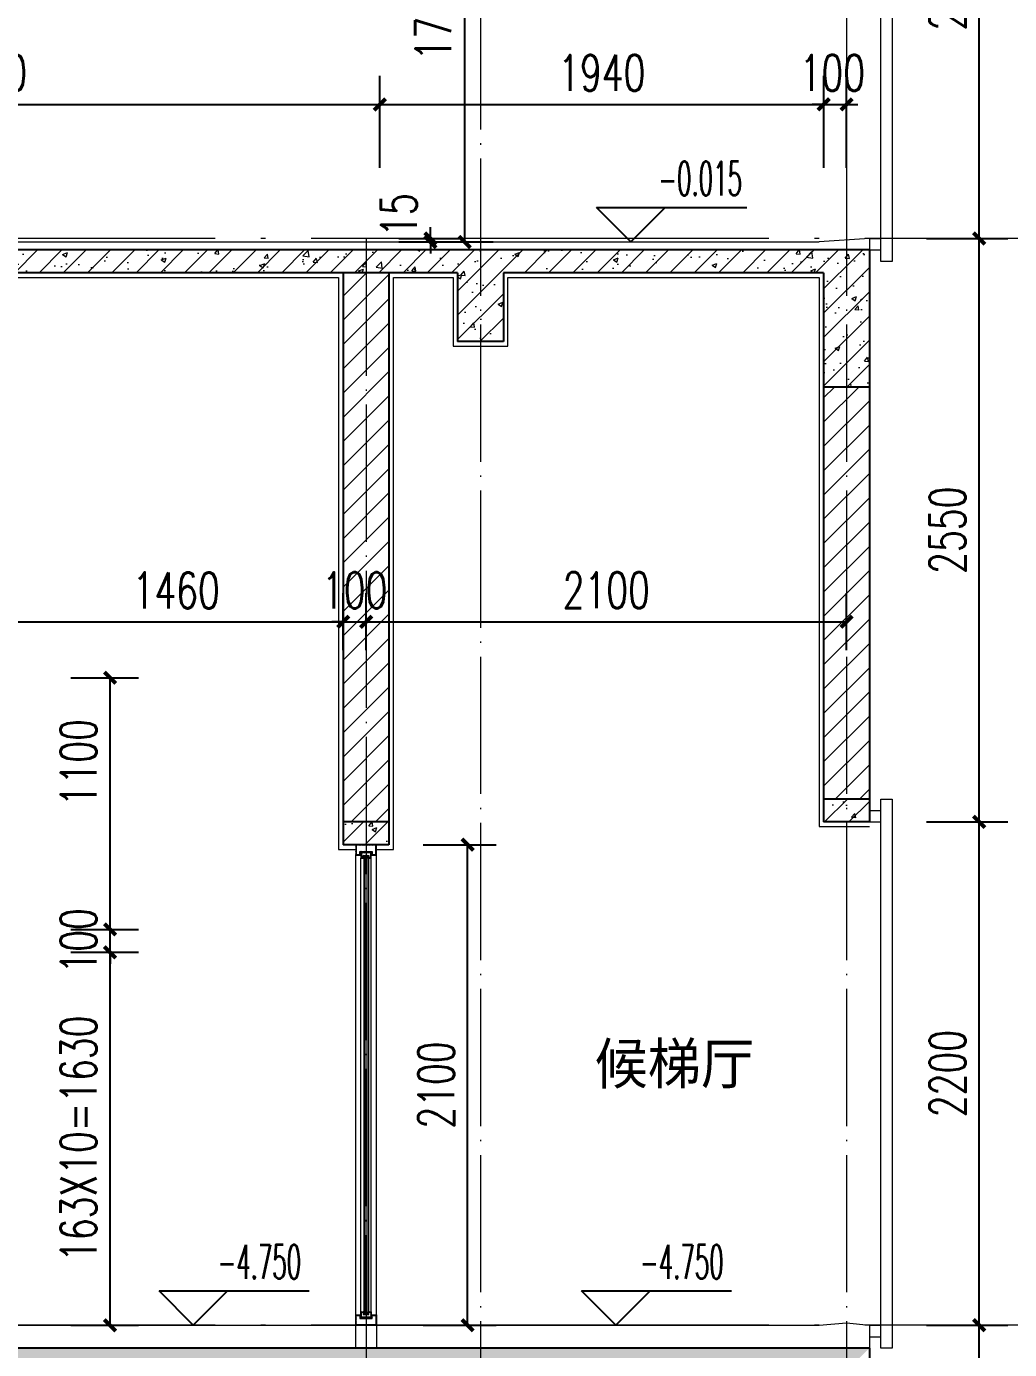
# Model space of a CAD drawing. Extents: x -1712635 to -854203, y -534641 to -21985.
# Drawn here: x -999547 to -995250, y -126100 to -120317 of the extents above; entities that cross this region are included whole.
import ezdxf

# ---------------------------------------------------------------- set-up
doc = ezdxf.new("R2010")
doc.units = 0
doc.header["$LTSCALE"] = 1000
doc.linetypes.add('DOTE', pattern=[2.42, 2, -0.2, 0.02, -0.2])
doc.layers.get('0').update_dxf_attribs({"linetype": 'CONTINUOUS'})
doc.layers.get('Defpoints').update_dxf_attribs({"linetype": 'CONTINUOUS'})
for name, color, linetype in [('DIM_ELEV', 3, 'CONTINUOUS'), ('PUB_DIM', 3, 'CONTINUOUS'), ('PUB_TEXT', 2, 'CONTINUOUS'), ('WALL', 2, 'CONTINUOUS'), ('尺寸标注', 86, 'CONTINUOUS')]:
    doc.layers.add(name, color=color, linetype=linetype)
for name, color, linetype, lineweight in [('DOTE', 19, 'DOTE', 9), ('PUB_HATCH', 8, 'CONTINUOUS', 9), ('S_WINDOW', 144, 'CONTINUOUS', 15), ('WINDOW', 144, 'CONTINUOUS', 15), ('内粉刷', 37, 'CONTINUOUS', 9), ('细细', 250, 'CONTINUOUS', 0)]:
    doc.layers.add(name, color=color, linetype=linetype, lineweight=lineweight)
doc.styles.add('_TCH_DIM', font='SIMPLEX.shx', dxfattribs={"width": 0.7, "bigfont": 'GBCBIG.shx'})
doc.styles.add('_TCH_DIM_T3', font='SIMPLEX', dxfattribs={"width": 0.705882, "bigfont": 'GBCBIG'})
doc.dimstyles.new('_TCH_ARCH&&50', dxfattribs={"dimtxt": 157.5, "dimasz": 50, "dimexe": 125, "dimexo": 150, "dimgap": 58.75, "dimtad": 1, "dimdec": 0, "dimzin": 0, "dimdsep": 46, "dimtxsty": '_TCH_DIM_T3', "dimblk": 'ARCHTICK', "dimcen": 0.09, "dimclrt": 7, "dimazin": 0, "dimtfac": 1, "dimtdec": 0, "dimtix": 1, "dimtmove": 2, "dimatfit": 3, "dimldrblk": 'ARCHTICK', "dimfxl": 0, "dimtolj": 1, "dimtzin": 0, "dimarcsym": 0})
pattern_1 = [(315, (-2002527.2696, -653407.1152), (-1.767766953, -1.767766953), []), (315, (-2002526.091, -653407.1152), (-1.767766953, -1.767766953), [])]
pattern_2 = [(315, (-2002527.2696, -655545.352), (-1.767766953, -1.767766953), []), (315, (-2002526.091, -655545.352), (-1.767766953, -1.767766953), [])]
pattern_3 = [(45, (-1144926.15, -28814.996), (-53.03301, 53.03301), []), (50, (-1144926.15, -28815), (215.17805, -18.82564), [22.5, -247.5]), (355, (-1144926.15, -28815), (-41.6254, 225.65764), [18, -198]), (100.4514, (-1144908.22, -28816.56), (173.55281, 206.83186), [19.12206, -210.34263]), (46.1842, (-1144926.15, -28755), (320.1723, -49.6557), [33.75, -371.25]), (96.6356, (-1144899.47, -28759.13), (280.3988, 292.23536), [28.6831, -315.5139]), (351.1842, (-1144926.15, -28755), (280.3986, 292.2356), [27, -297]), (21, (-1144896.15, -28770), (179.07212, -120.78567), [22.5, -247.5]), (326, (-1144896.15, -28770), (72.9946, 217.545), [18, -198]), (71.4514, (-1144881.22, -28780.06), (252.0668, 96.75915), [19.12206, -210.34263]), (37.5, (-1144926.15, -28814.996), (3.647957, 99.868156), [0, -195.6, 0, -201, 0, -198.75]), (7.5, (-1144926.15, -28815), (78.92086, 118.323514), [0, -114.6, 0, -191.1, 0, -75.75]), (327.5, (-1144993.05, -28814.996), (160.14673, -6.76646), [0, -75, 0, -234, 0, -310.5]), (317.5, (-1145023.05, -28815), (174.95585, 30.0315), [0, -97.5, 0, -155.4, 0, -220.5])]
pattern_4 = [(45, (-1144926.15, -28761.14), (-53.03303, 53.03303), [])]

# ---------------------------------------------------------------- blocks, each defined once
blk = doc.blocks.new('FGSDFSFSEFESFES')
at = {"layer": 'WINDOW', "ltscale": 0.8}
for p, q in [((175258.6, -121034), (175208.6, -121034)), ((175258.6, -121084), (175208.6, -121084)), ((175258.6, -123284), (175208.6, -123284)), ((175258.6, -123334), (175208.6, -123334))]:
    blk.add_line(p, q, dxfattribs=at)
blk.add_lwpolyline([(175158.6, -123384), (175208.6, -123384), (175208.6, -120984), (175158.6, -120984), (175158.6, -123384)], dxfattribs=at)
blk = doc.blocks.new('_ArchTick')
at = {"color": 0, "const_width": 0.35}
blk.add_lwpolyline([(-0.5, -0.5), (0.5, 0.5)], dxfattribs=at)
blk = doc.blocks.new('*D980')
at = {"layer": 'Defpoints', "color": 0}
for p in [(-998002.8, -118358.4), (-997631.7, -118358.4), (-998002.8, -121258.4)]:
    blk.add_point(p, dxfattribs=at)
at = {"layer": '尺寸标注', "color": 0, "lineweight": -2}
for p, q in [((-997852.8, -118358.4), (-997506.7, -118358.4)), ((-997631.7, -121258.4), (-997631.7, -118358.4)), ((-997852.8, -121258.4), (-997506.7, -121258.4))]:
    blk.add_line(p, q, dxfattribs=at)
at = {"layer": '尺寸标注', "color": 0, "lineweight": -2, "xscale": 50, "yscale": 50, "zscale": 50}
for p, rotation in [((-997631.7, -118358.4), 90), ((-997631.7, -121258.4), 270)]:
    blk.add_blockref('_ArchTick', p, dxfattribs=dict(at, rotation=rotation))
at = {"layer": '尺寸标注', "color": 7, "insert": (-997769.2, -119808.4), "char_height": 157.5, "attachment_point": 5, "rotation": 90, "style": '_TCH_DIM_T3'}
blk.add_mtext('\\A1;170.59X17=2900', dxfattribs=at)
blk = doc.blocks.new('*D981')
at = {"layer": 'Defpoints', "color": 0}
for p in [(-998069.2, -121243.4), (-998069.2, -121258.4), (-997781.7, -121243.4)]:
    blk.add_point(p, dxfattribs=at)
at = {"layer": '尺寸标注', "color": 0, "lineweight": -2}
for p, q in [((-997781.7, -121243.4), (-997781.7, -121193.4)), ((-997919.2, -121243.4), (-997656.7, -121243.4)), ((-997919.2, -121258.4), (-997656.7, -121258.4)), ((-997781.7, -121258.4), (-997781.7, -121243.4)), ((-997781.7, -121258.4), (-997781.7, -121308.4))]:
    blk.add_line(p, q, dxfattribs=at)
at = {"layer": '尺寸标注', "color": 0, "lineweight": -2, "xscale": 50, "yscale": 50, "zscale": 50}
for p, rotation in [((-997781.7, -121243.4), 270), ((-997781.7, -121258.4), 90)]:
    blk.add_blockref('_ArchTick', p, dxfattribs=dict(at, rotation=rotation))
at = {"layer": '尺寸标注', "color": 7, "insert": (-997919.2, -121140.9), "char_height": 157.5, "attachment_point": 5, "rotation": 90, "style": '_TCH_DIM_T3'}
blk.add_mtext('\\A1;15', dxfattribs=at)
blk = doc.blocks.new('*D983')
at = {"layer": 'Defpoints', "color": 0}
for p in [(-997962.8, -123893.4), (-997618.9, -123893.4), (-997962.8, -125993.4)]:
    blk.add_point(p, dxfattribs=at)
at = {"layer": '尺寸标注', "color": 0, "lineweight": -2}
for p, q in [((-997812.8, -123893.4), (-997493.9, -123893.4)), ((-997618.9, -125993.4), (-997618.9, -123893.4)), ((-997812.8, -125993.4), (-997493.9, -125993.4))]:
    blk.add_line(p, q, dxfattribs=at)
at = {"layer": '尺寸标注', "color": 0, "lineweight": -2, "xscale": 50, "yscale": 50, "zscale": 50}
for p, rotation in [((-997618.9, -123893.4), 90), ((-997618.9, -125993.4), 270)]:
    blk.add_blockref('_ArchTick', p, dxfattribs=dict(at, rotation=rotation))
at = {"layer": '尺寸标注', "color": 7, "insert": (-997756.4, -124943.4), "char_height": 157.5, "attachment_point": 5, "rotation": 90, "style": '_TCH_DIM_T3'}
blk.add_mtext('\\A1;2100', dxfattribs=at)
blk = doc.blocks.new('*D995')
at = {"layer": 'Defpoints', "color": 0}
for p in [(-995762.8, -125993.4), (-995383.3, -125993.4), (-995762.8, -127443.4)]:
    blk.add_point(p, dxfattribs=at)
at = {"layer": 'PUB_DIM', "color": 0, "lineweight": -2}
for p, q in [((-995612.8, -125993.4), (-995258.3, -125993.4)), ((-995383.3, -127443.4), (-995383.3, -125993.4)), ((-995612.8, -127443.4), (-995258.3, -127443.4))]:
    blk.add_line(p, q, dxfattribs=at)
at = {"layer": 'PUB_DIM', "color": 0, "lineweight": -2, "xscale": 50, "yscale": 50, "zscale": 50}
for p, rotation in [((-995383.3, -125993.4), 90), ((-995383.3, -127443.4), 270)]:
    blk.add_blockref('_ArchTick', p, dxfattribs=dict(at, rotation=rotation))
at = {"layer": 'PUB_DIM', "color": 7, "insert": (-995520.8, -126718.4), "char_height": 157.5, "attachment_point": 5, "rotation": 90, "style": '_TCH_DIM_T3'}
blk.add_mtext('\\A1;1450', dxfattribs=at)
blk = doc.blocks.new('*D996')
at = {"layer": 'Defpoints', "color": 0}
for p in [(-995762.8, -123793.4), (-995383.3, -123793.4), (-995762.8, -125993.4)]:
    blk.add_point(p, dxfattribs=at)
at = {"layer": 'PUB_DIM', "color": 0, "lineweight": -2}
for p, q in [((-995612.8, -123793.4), (-995258.3, -123793.4)), ((-995383.3, -125993.4), (-995383.3, -123793.4)), ((-995612.8, -125993.4), (-995258.3, -125993.4))]:
    blk.add_line(p, q, dxfattribs=at)
at = {"layer": 'PUB_DIM', "color": 0, "lineweight": -2, "xscale": 50, "yscale": 50, "zscale": 50}
for p, rotation in [((-995383.3, -123793.4), 90), ((-995383.3, -125993.4), 270)]:
    blk.add_blockref('_ArchTick', p, dxfattribs=dict(at, rotation=rotation))
at = {"layer": 'PUB_DIM', "color": 7, "insert": (-995520.8, -124893.4), "char_height": 157.5, "attachment_point": 5, "rotation": 90, "style": '_TCH_DIM_T3'}
blk.add_mtext('\\A1;2200', dxfattribs=at)
blk = doc.blocks.new('*D997')
at = {"layer": 'Defpoints', "color": 0}
for p in [(-995762.8, -121243.4), (-995383.3, -121243.4), (-995762.8, -123793.4)]:
    blk.add_point(p, dxfattribs=at)
at = {"layer": 'PUB_DIM', "color": 0, "lineweight": -2}
for p, q in [((-995612.8, -121243.4), (-995258.3, -121243.4)), ((-995383.3, -123793.4), (-995383.3, -121243.4)), ((-995612.8, -123793.4), (-995258.3, -123793.4))]:
    blk.add_line(p, q, dxfattribs=at)
at = {"layer": 'PUB_DIM', "color": 0, "lineweight": -2, "xscale": 50, "yscale": 50, "zscale": 50}
for p, rotation in [((-995383.3, -121243.4), 90), ((-995383.3, -123793.4), 270)]:
    blk.add_blockref('_ArchTick', p, dxfattribs=dict(at, rotation=rotation))
at = {"layer": 'PUB_DIM', "color": 7, "insert": (-995520.8, -122518.4), "char_height": 157.5, "attachment_point": 5, "rotation": 90, "style": '_TCH_DIM_T3'}
blk.add_mtext('\\A1;2550', dxfattribs=at)
blk = doc.blocks.new('*D998')
at = {"layer": 'Defpoints', "color": 0}
for p in [(-995762.8, -119043.4), (-995383.3, -119043.4), (-995762.8, -121243.4)]:
    blk.add_point(p, dxfattribs=at)
at = {"layer": 'PUB_DIM', "color": 0, "lineweight": -2}
for p, q in [((-995612.8, -119043.4), (-995258.3, -119043.4)), ((-995383.3, -121243.4), (-995383.3, -119043.4)), ((-995612.8, -121243.4), (-995258.3, -121243.4))]:
    blk.add_line(p, q, dxfattribs=at)
at = {"layer": 'PUB_DIM', "color": 0, "lineweight": -2, "xscale": 50, "yscale": 50, "zscale": 50}
for p, rotation in [((-995383.3, -119043.4), 90), ((-995383.3, -121243.4), 270)]:
    blk.add_blockref('_ArchTick', p, dxfattribs=dict(at, rotation=rotation))
at = {"layer": 'PUB_DIM', "color": 7, "insert": (-995520.8, -120143.4), "char_height": 157.5, "attachment_point": 5, "rotation": 90, "style": '_TCH_DIM_T3'}
blk.add_mtext('\\A1;2200', dxfattribs=at)
blk = doc.blocks.new('*D1020')
at = {"layer": 'Defpoints', "color": 0}
for p in [(-995962.9, -122918.3), (-998062.5, -123193.1), (-995962.9, -123192.6)]:
    blk.add_point(p, dxfattribs=at)
at = {"layer": '尺寸标注', "color": 0, "lineweight": -2}
for p, q in [((-998062.5, -123043.1), (-998062.6, -122793.7)), ((-995962.9, -123042.6), (-995962.9, -122793.3)), ((-998062.5, -122918.7), (-995962.9, -122918.3))]:
    blk.add_line(p, q, dxfattribs=at)
at = {"layer": '尺寸标注', "color": 0, "lineweight": -2, "xscale": 50, "yscale": 50, "zscale": 50}
for p, rotation in [((-998062.5, -122918.7), 180.0121022878805), ((-995962.9, -122918.3), 0.01210228788054391)]:
    blk.add_blockref('_ArchTick', p, dxfattribs=dict(at, rotation=rotation))
at = {"layer": '尺寸标注', "color": 7, "insert": (-997012.8, -122781), "char_height": 157.5, "attachment_point": 5, "rotation": 0.0121, "style": '_TCH_DIM_T3'}
blk.add_mtext('\\A1;2100', dxfattribs=at)
blk = doc.blocks.new('*D1021')
at = {"layer": 'Defpoints', "color": 0}
for p in [(-998062.5, -122918.7), (-998162.5, -123193.1), (-998062.5, -123193.1)]:
    blk.add_point(p, dxfattribs=at)
at = {"layer": '尺寸标注', "color": 0, "lineweight": -2}
for p, q in [((-998162.5, -123043.1), (-998162.6, -122793.8)), ((-998062.5, -123043.1), (-998062.6, -122793.7)), ((-998162.5, -122918.8), (-998212.5, -122918.8)), ((-998162.5, -122918.8), (-998062.5, -122918.7)), ((-998062.5, -122918.7), (-998012.5, -122918.7))]:
    blk.add_line(p, q, dxfattribs=at)
at = {"layer": '尺寸标注', "color": 0, "lineweight": -2, "xscale": 50, "yscale": 50, "zscale": 50}
for p, rotation in [((-998162.5, -122918.8), 0.01210228787041245), ((-998062.5, -122918.7), 180.0121022878704)]:
    blk.add_blockref('_ArchTick', p, dxfattribs=dict(at, rotation=rotation))
at = {"layer": '尺寸标注', "color": 7, "insert": (-998112.6, -122781.2), "char_height": 157.5, "attachment_point": 5, "rotation": 0.0121, "style": '_TCH_DIM_T3'}
blk.add_mtext('\\A1;100', dxfattribs=at)
blk = doc.blocks.new('*D1022')
at = {"layer": 'Defpoints', "color": 0}
for p in [(-998162.5, -122918.8), (-999622.9, -123193.4), (-998162.5, -123193.1)]:
    blk.add_point(p, dxfattribs=at)
at = {"layer": '尺寸标注', "color": 0, "lineweight": -2}
for p, q in [((-999622.9, -123043.4), (-999623, -122794.1)), ((-998162.5, -123043.1), (-998162.6, -122793.8)), ((-999623, -122919.1), (-998162.5, -122918.8))]:
    blk.add_line(p, q, dxfattribs=at)
at = {"layer": '尺寸标注', "color": 0, "lineweight": -2, "xscale": 50, "yscale": 50, "zscale": 50}
for p, rotation in [((-999623, -122919.1), 180.0121022878804), ((-998162.5, -122918.8), 0.01210228788040397)]:
    blk.add_blockref('_ArchTick', p, dxfattribs=dict(at, rotation=rotation))
at = {"layer": '尺寸标注', "color": 7, "insert": (-998892.8, -122781.4), "char_height": 157.5, "attachment_point": 5, "rotation": 0.0121, "style": '_TCH_DIM_T3'}
blk.add_mtext('\\A1;1460', dxfattribs=at)
blk = doc.blocks.new('*D1045')
at = {"layer": 'Defpoints', "color": 0}
for p in [(-995962.8, -120657.2), (-996062.4, -121084.9), (-995962.8, -121084.9)]:
    blk.add_point(p, dxfattribs=at)
at = {"layer": '尺寸标注', "color": 0, "lineweight": -2}
for p, q in [((-996062.4, -120934.9), (-996062.4, -120532.2)), ((-995962.8, -120934.9), (-995962.8, -120532.2)), ((-996062.4, -120657.2), (-996112.4, -120657.2)), ((-996062.4, -120657.2), (-995962.8, -120657.2)), ((-995962.8, -120657.2), (-995912.8, -120657.2))]:
    blk.add_line(p, q, dxfattribs=at)
at = {"layer": '尺寸标注', "color": 0, "lineweight": -2, "xscale": 50, "yscale": 50, "zscale": 50}
blk.add_blockref('_ArchTick', (-996062.4, -120657.2), dxfattribs=at)
at = {"layer": '尺寸标注', "color": 0, "lineweight": -2, "xscale": 50, "yscale": 50, "zscale": 50, "rotation": 180}
blk.add_blockref('_ArchTick', (-995962.8, -120657.2), dxfattribs=at)
at = {"layer": '尺寸标注', "color": 7, "insert": (-996024.8, -120519.7), "char_height": 157.5, "attachment_point": 5, "style": '_TCH_DIM_T3'}
blk.add_mtext('\\A1;100', dxfattribs=at)
blk = doc.blocks.new('*D1046')
at = {"layer": 'Defpoints', "color": 0}
for p in [(-996062.4, -120657.2), (-998002.8, -121084.9), (-996062.4, -121084.9)]:
    blk.add_point(p, dxfattribs=at)
at = {"layer": '尺寸标注', "color": 0, "lineweight": -2}
for p, q in [((-998002.8, -120934.9), (-998002.8, -120532.2)), ((-996062.4, -120934.9), (-996062.4, -120532.2)), ((-998002.8, -120657.2), (-996062.4, -120657.2))]:
    blk.add_line(p, q, dxfattribs=at)
at = {"layer": '尺寸标注', "color": 0, "lineweight": -2, "xscale": 50, "yscale": 50, "zscale": 50, "rotation": 180}
blk.add_blockref('_ArchTick', (-998002.8, -120657.2), dxfattribs=at)
at = {"layer": '尺寸标注', "color": 0, "lineweight": -2, "xscale": 50, "yscale": 50, "zscale": 50}
blk.add_blockref('_ArchTick', (-996062.4, -120657.2), dxfattribs=at)
at = {"layer": '尺寸标注', "color": 7, "insert": (-997032.6, -120519.7), "char_height": 157.5, "attachment_point": 5, "style": '_TCH_DIM_T3'}
blk.add_mtext('\\A1;1940', dxfattribs=at)
blk = doc.blocks.new('*D1047')
at = {"layer": 'Defpoints', "color": 0}
for p in [(-998002.8, -120657.2), (-1002162.8, -121084.9), (-998002.8, -121084.9)]:
    blk.add_point(p, dxfattribs=at)
at = {"layer": '尺寸标注', "color": 0, "lineweight": -2}
for p, q in [((-1002162.8, -120934.9), (-1002162.8, -120532.2)), ((-998002.8, -120934.9), (-998002.8, -120532.2)), ((-1002162.8, -120657.2), (-998002.8, -120657.2))]:
    blk.add_line(p, q, dxfattribs=at)
at = {"layer": '尺寸标注', "color": 0, "lineweight": -2, "xscale": 50, "yscale": 50, "zscale": 50, "rotation": 180}
blk.add_blockref('_ArchTick', (-1002162.8, -120657.2), dxfattribs=at)
at = {"layer": '尺寸标注', "color": 0, "lineweight": -2, "xscale": 50, "yscale": 50, "zscale": 50}
blk.add_blockref('_ArchTick', (-998002.8, -120657.2), dxfattribs=at)
at = {"layer": '尺寸标注', "color": 7, "insert": (-1000082.8, -120519.7), "char_height": 157.5, "attachment_point": 5, "style": '_TCH_DIM_T3'}
blk.add_mtext('\\A1;260X16=4160', dxfattribs=at)
blk = doc.blocks.new('*D1048')
at = {"layer": 'Defpoints', "color": 0}
for p in [(-999502.8, -123163.4), (-999182.1, -123163.4), (-999502.8, -124263.4)]:
    blk.add_point(p, dxfattribs=at)
at = {"layer": '尺寸标注', "color": 0, "lineweight": -2}
for p, q in [((-999352.8, -123163.4), (-999057.1, -123163.4)), ((-999182.1, -124263.4), (-999182.1, -123163.4)), ((-999352.8, -124263.4), (-999057.1, -124263.4))]:
    blk.add_line(p, q, dxfattribs=at)
at = {"layer": '尺寸标注', "color": 0, "lineweight": -2, "xscale": 50, "yscale": 50, "zscale": 50}
for p, rotation in [((-999182.1, -123163.4), 90), ((-999182.1, -124263.4), 270)]:
    blk.add_blockref('_ArchTick', p, dxfattribs=dict(at, rotation=rotation))
at = {"layer": '尺寸标注', "color": 7, "insert": (-999319.6, -123534.7), "char_height": 157.5, "attachment_point": 5, "rotation": 90, "style": '_TCH_DIM_T3'}
blk.add_mtext('\\A1;1100', dxfattribs=at)
blk = doc.blocks.new('*D1049')
at = {"layer": 'Defpoints', "color": 0}
for p in [(-999502.8, -124263.4), (-999182.1, -124263.4), (-999502.8, -124363.4)]:
    blk.add_point(p, dxfattribs=at)
at = {"layer": '尺寸标注', "color": 0, "lineweight": -2}
for p, q in [((-999182.1, -124263.4), (-999182.1, -124213.4)), ((-999352.8, -124263.4), (-999057.1, -124263.4)), ((-999182.1, -124363.4), (-999182.1, -124263.4)), ((-999352.8, -124363.4), (-999057.1, -124363.4)), ((-999182.1, -124363.4), (-999182.1, -124413.4))]:
    blk.add_line(p, q, dxfattribs=at)
at = {"layer": '尺寸标注', "color": 0, "lineweight": -2, "xscale": 50, "yscale": 50, "zscale": 50}
for p, rotation in [((-999182.1, -124263.4), 270), ((-999182.1, -124363.4), 90)]:
    blk.add_blockref('_ArchTick', p, dxfattribs=dict(at, rotation=rotation))
at = {"layer": '尺寸标注', "color": 7, "insert": (-999319.6, -124313.4), "char_height": 157.5, "attachment_point": 5, "rotation": 90, "style": '_TCH_DIM_T3'}
blk.add_mtext('\\A1;100', dxfattribs=at)
blk = doc.blocks.new('*D1050')
at = {"layer": 'Defpoints', "color": 0}
for p in [(-999502.8, -124363.4), (-999182.1, -124363.4), (-999502.8, -125993.4)]:
    blk.add_point(p, dxfattribs=at)
at = {"layer": '尺寸标注', "color": 0, "lineweight": -2}
for p, q in [((-999352.8, -124363.4), (-999057.1, -124363.4)), ((-999182.1, -125993.4), (-999182.1, -124363.4)), ((-999352.8, -125993.4), (-999057.1, -125993.4))]:
    blk.add_line(p, q, dxfattribs=at)
at = {"layer": '尺寸标注', "color": 0, "lineweight": -2, "xscale": 50, "yscale": 50, "zscale": 50}
for p, rotation in [((-999182.1, -124363.4), 90), ((-999182.1, -125993.4), 270)]:
    blk.add_blockref('_ArchTick', p, dxfattribs=dict(at, rotation=rotation))
at = {"layer": '尺寸标注', "color": 7, "insert": (-999319.6, -125178.4), "char_height": 157.5, "attachment_point": 5, "rotation": 90, "style": '_TCH_DIM_T3'}
blk.add_mtext('\\A1;163X10=1630', dxfattribs=at)

msp = doc.modelspace()

# ---------------------------------------------------------------- hatches: boundary and pattern name
at = {"layer": 'PUB_HATCH'}
h = msp.add_hatch(dxfattribs=at)
h.set_pattern_fill('钢筋混凝土', color=256, scale=30, style=0)
h.set_pattern_definition(pattern_3)
h.paths.add_polyline_path([(-997562.77, -121360.08), (-997562.77, -121293.41), (-1001612.82, -121293.41), (-1001612.82, -121360.08), (-1001512.82, -121393.41), (-997662.77, -121393.41)])
h = msp.add_hatch(dxfattribs=at)
h.set_pattern_fill('钢筋混凝土', color=256, scale=30, style=0)
h.set_pattern_definition(pattern_3)
h.paths.add_polyline_path([(-996062.82, -121393.41), (-995862.82, -121293.41), (-997562.77, -121293.41), (-997562.77, -121360.08), (-997462.77, -121393.41)])
h = msp.add_hatch(dxfattribs=at)
h.set_pattern_fill('钢筋混凝土', color=256, scale=30, style=0)
h.set_pattern_definition(pattern_3)
h.paths.add_polyline_path([(-995862.82, -121293.41), (-996062.82, -121393.41), (-996062.82, -121893.36), (-995862.82, -121893.36)])
h = msp.add_hatch(dxfattribs=at)
h.set_pattern_fill('钢筋混凝土', color=256, scale=30, style=0)
h.set_pattern_definition(pattern_3)
h.paths.add_polyline_path([(-997562.77, -121360.08), (-997662.77, -121393.41), (-997662.77, -121693.41), (-997462.77, -121693.41), (-997462.77, -121393.41)])
h = msp.add_hatch(dxfattribs=at)
h.set_pattern_fill('普通砖', color=256, scale=30, style=0)
h.set_pattern_definition(pattern_4)
h.paths.add_polyline_path([(-998162.8, -121393.41), (-998162.82, -123793.41), (-997962.82, -123793.41), (-997962.8, -121393.41)])
h = msp.add_hatch(dxfattribs=at)
h.set_pattern_fill('普通砖', color=256, scale=30, style=0)
h.set_pattern_definition(pattern_4)
h.paths.add_polyline_path([(-995862.8, -121893.36), (-996062.8, -121893.36), (-996062.82, -123693.41), (-995862.82, -123693.41)])
h = msp.add_hatch(dxfattribs=at)
h.set_pattern_fill('钢筋混凝土', color=256, scale=30, style=0)
h.set_pattern_definition(pattern_3)
h.paths.add_polyline_path([(-996062.82, -123693.41), (-996062.82, -123793.41), (-995862.82, -123793.41), (-995862.82, -123693.41)])
h = msp.add_hatch(dxfattribs=at)
h.set_pattern_fill('钢筋混凝土', color=256, scale=30, style=0)
h.set_pattern_definition(pattern_3)
h.paths.add_polyline_path([(-998162.82, -123793.41), (-998162.82, -123893.41), (-997962.82, -123893.41), (-997962.82, -123793.41)])
h = msp.add_hatch(dxfattribs=at)
h.set_pattern_fill('钢筋混凝土', color=256, scale=30, style=0)
h.set_pattern_definition(pattern_3)
h.paths.add_polyline_path([(-996062.82, -126293.41), (-995862.82, -126093.41), (-1003561.44, -126093.41), (-1003561.44, -126293.41)])
h = msp.add_hatch(dxfattribs=at)
h.set_pattern_fill('钢筋混凝土', color=256, scale=30, style=0)
h.set_pattern_definition(pattern_3)
h.paths.add_polyline_path([(-995862.82, -126093.41), (-996062.82, -126293.41), (-996062.82, -127643.41), (-995862.82, -127443.41)])
at = {"layer": '细细'}
h = msp.add_hatch(dxfattribs=at)
h.set_pattern_fill('金属', color=256, style=0)
h.set_pattern_definition(pattern_1)
h.paths.add_polyline_path([(-998017.87, -123938.41), (-998037.87, -123938.41), (-998037.87, -123924.91), (-998087.87, -123924.91), (-998087.87, -123938.41), (-998107.87, -123938.41), (-998107.87, -123893.41), (-998017.87, -123893.41)])
h.paths.add_polyline_path([(-998035.87, -123922.91), (-998035.87, -123936.41), (-998019.87, -123936.41), (-998019.87, -123895.41), (-998105.87, -123895.41), (-998105.87, -123936.41), (-998089.87, -123936.41), (-998089.87, -123922.91)], flags=16)
h = msp.add_hatch(dxfattribs=at)
h.set_pattern_fill('金属', color=256, style=0)
h.set_pattern_definition(pattern_1)
h.paths.add_polyline_path([(-998085.37, -123926.91), (-998085.37, -123951.91), (-998073.37, -123951.91), (-998073.37, -123941.91), (-998052.37, -123941.91), (-998052.37, -123951.91), (-998040.37, -123951.91), (-998040.37, -123926.91)])
h.paths.add_polyline_path([(-998042.37, -123928.91), (-998042.37, -123949.91), (-998050.37, -123949.91), (-998050.37, -123939.91), (-998075.37, -123939.91), (-998075.37, -123949.91), (-998083.37, -123949.91), (-998083.37, -123928.91)], flags=16)
h = msp.add_hatch(color=256, dxfattribs=at)
edge = h.paths.add_edge_path()
edge.add_line((-998058.37, -123941.91), (-998058.37, -123953.91))
edge.add_arc((-998062.87, -123962.2), 9.44, 61.517547, 118.482453)
edge.add_line((-998067.37, -123953.91), (-998067.37, -123941.91))
edge.add_arc((-998062.87, -123933.62), 9.44, 241.517547, 298.482453)
h = msp.add_hatch(dxfattribs=at)
h.set_pattern_fill('金属', color=256, style=0)
h.set_pattern_definition(pattern_2)
h.paths.add_polyline_path([(-998017.87, -125948.41), (-998037.87, -125948.41), (-998037.87, -125961.91), (-998087.87, -125961.91), (-998087.87, -125948.41), (-998107.87, -125948.41), (-998107.87, -125993.41), (-998017.87, -125993.41)])
h.paths.add_polyline_path([(-998035.87, -125963.91), (-998035.87, -125950.41), (-998019.87, -125950.41), (-998019.87, -125991.41), (-998105.87, -125991.41), (-998105.87, -125950.41), (-998089.87, -125950.41), (-998089.87, -125963.91)], flags=16)
h = msp.add_hatch(dxfattribs=at)
h.set_pattern_fill('金属', color=256, style=0)
h.set_pattern_definition(pattern_2)
h.paths.add_polyline_path([(-998085.37, -125959.91), (-998085.37, -125934.91), (-998073.37, -125934.91), (-998073.37, -125944.91), (-998052.37, -125944.91), (-998052.37, -125934.91), (-998040.37, -125934.91), (-998040.37, -125959.91)])
h.paths.add_polyline_path([(-998042.37, -125957.91), (-998042.37, -125936.91), (-998050.37, -125936.91), (-998050.37, -125946.91), (-998075.37, -125946.91), (-998075.37, -125936.91), (-998083.37, -125936.91), (-998083.37, -125957.91)], flags=16)
h = msp.add_hatch(color=256, dxfattribs=at)
edge = h.paths.add_edge_path()
edge.add_line((-998058.37, -125944.91), (-998058.37, -125932.91))
edge.add_arc((-998062.87, -125924.62), 9.44, 241.517547, 298.482453, ccw=False)
edge.add_line((-998067.37, -125932.91), (-998067.37, -125944.91))
edge.add_arc((-998062.87, -125953.21), 9.44, 61.517547, 118.482453, ccw=False)

# ---------------------------------------------------------------- linework, layer by layer
at = {"layer": 'DIM_ELEV', "color": 6}
for p, q in [((-996905.2, -121258.43), (-997055.2, -121108.43)), ((-997055.2, -121108.43), (-996399.2, -121108.43)), ((-996905.2, -121258.43), (-996755.2, -121108.43)), ((-998817.96, -125993.41), (-998967.96, -125843.41)), ((-998967.96, -125843.41), (-998311.96, -125843.41)), ((-998817.96, -125993.41), (-998667.96, -125843.41)), ((-996971.27, -125993.41), (-997121.27, -125843.41)), ((-997121.27, -125843.41), (-996465.27, -125843.41)), ((-996971.27, -125993.41), (-996821.27, -125843.41))]:
    msp.add_line(p, q, dxfattribs=at)
at = {"layer": 'DOTE', "linetype": 'DOTE', "ltscale": 0.3}
for p, q in [((-997562.84, -102743.41), (-997562.82, -127643.41)), ((-995962.84, -102743.41), (-995962.82, -127643.41)), ((-998062.82, -121243.41), (-998062.82, -127643.41))]:
    msp.add_line(p, q, dxfattribs=at)
at = {"layer": 'DOTE', "linetype": 'DOTE'}
for p, q in [((-991462.77, -121243.41), (-1006939.83, -121243.41)), ((-991462.77, -125993.41), (-1006939.83, -125993.41))]:
    msp.add_line(p, q, dxfattribs=at)
at = {"layer": 'S_WINDOW'}
for p, q in [((-998107.87, -125948.41), (-998107.87, -123938.41)), ((-998085.37, -125934.91), (-998085.37, -123951.91)), ((-998040.37, -125934.91), (-998040.37, -123951.91)), ((-998017.87, -125948.41), (-998017.87, -123938.41))]:
    msp.add_line(p, q, dxfattribs=at)
for points in [[(-998107.87, -123893.41), (-998107.87, -123938.41), (-998087.87, -123938.41), (-998087.87, -123924.91), (-998037.87, -123924.91), (-998037.87, -123938.41), (-998017.87, -123938.41), (-998017.87, -123893.41)], [(-998105.87, -123895.41), (-998105.87, -123936.41), (-998089.87, -123936.41), (-998089.87, -123922.91), (-998035.87, -123922.91), (-998035.87, -123936.41), (-998019.87, -123936.41), (-998019.87, -123895.41)], [(-998085.37, -123926.91), (-998085.37, -123951.91), (-998073.37, -123951.91), (-998073.37, -123941.91), (-998052.37, -123941.91), (-998052.37, -123951.91), (-998040.37, -123951.91), (-998040.37, -123926.91)], [(-998083.37, -123928.91), (-998083.37, -123949.91), (-998075.37, -123949.91), (-998075.37, -123939.91), (-998050.37, -123939.91), (-998050.37, -123949.91), (-998042.37, -123949.91), (-998042.37, -123928.91)], [(-998107.87, -125993.41), (-998107.87, -125948.41), (-998087.87, -125948.41), (-998087.87, -125961.91), (-998037.87, -125961.91), (-998037.87, -125948.41), (-998017.87, -125948.41), (-998017.87, -125993.41)], [(-998105.87, -125991.41), (-998105.87, -125950.41), (-998089.87, -125950.41), (-998089.87, -125963.91), (-998035.87, -125963.91), (-998035.87, -125950.41), (-998019.87, -125950.41), (-998019.87, -125991.41)], [(-998085.37, -125959.91), (-998085.37, -125934.91), (-998073.37, -125934.91), (-998073.37, -125944.91), (-998052.37, -125944.91), (-998052.37, -125934.91), (-998040.37, -125934.91), (-998040.37, -125959.91)], [(-998083.37, -125957.91), (-998083.37, -125936.91), (-998075.37, -125936.91), (-998075.37, -125946.91), (-998050.37, -125946.91), (-998050.37, -125936.91), (-998042.37, -125936.91), (-998042.37, -125957.91)], [(-998107.88, -125993.41), (-998017.86, -125993.41), (-998017.81, -126093.41), (-998107.83, -126093.41)]]:
    msp.add_lwpolyline(points, close=True, dxfattribs=at)
at = {"layer": 'WALL'}
for p, q in [((-997562.77, -121293.41), (-1001612.82, -121293.41)), ((-995862.82, -121293.41), (-997562.77, -121293.41)), ((-995862.82, -121293.41), (-995862.82, -121893.36)), ((-997662.77, -121393.41), (-1001512.82, -121393.41)), ((-998162.8, -121393.41), (-998162.82, -123793.41)), ((-997962.8, -121393.41), (-998162.8, -121393.41)), ((-997962.8, -121393.41), (-997962.82, -123793.41)), ((-997662.77, -121393.41), (-997662.77, -121693.41)), ((-996062.82, -121393.41), (-997462.77, -121393.41)), ((-997462.77, -121393.41), (-997462.77, -121693.41)), ((-996062.82, -121393.41), (-996062.82, -121893.36)), ((-997462.77, -121693.41), (-997662.77, -121693.41)), ((-995862.82, -121893.36), (-996062.82, -121893.36)), ((-996062.8, -121893.36), (-996062.82, -123693.41)), ((-995862.82, -121893.36), (-995862.8, -121893.36)), ((-995862.8, -121893.36), (-995862.82, -123693.41)), ((-996062.82, -123693.41), (-996062.82, -123793.41)), ((-995862.82, -123693.41), (-996062.82, -123693.41)), ((-995862.82, -123693.41), (-995862.82, -123793.41)), ((-998162.82, -123793.41), (-998162.82, -123893.41)), ((-997962.82, -123793.41), (-998162.82, -123793.41)), ((-997962.82, -123793.41), (-997962.82, -123893.41)), ((-995862.82, -123793.41), (-996062.82, -123793.41)), ((-997962.82, -123893.41), (-998162.82, -123893.41)), ((-995862.82, -126093.41), (-1003561.44, -126093.41)), ((-995862.82, -126093.41), (-995862.82, -127443.41))]:
    msp.add_line(p, q, dxfattribs=at)
at = {"layer": '内粉刷'}
for p, q in [((-1001890.69, -121258.41), (-996082.82, -121258.41)), ((-999622.45, -125993.41), (-996082.82, -125993.41))]:
    msp.add_line(p, q, dxfattribs=at)
for points in [[(-995862.82, -121243.41), (-996082.82, -121258.41)], [(-995862.82, -121243.41), (-995862.82, -121293.41)], [(-1001492.82, -121413.41), (-998182.82, -121413.41), (-998182.82, -123913.41), (-998107.87, -123913.41)], [(-998017.87, -123913.41), (-997942.82, -123913.41), (-997942.82, -121413.41), (-997682.77, -121413.41)], [(-997682.77, -121413.41), (-997682.77, -121713.41), (-997442.77, -121713.41), (-997442.77, -121413.41)], [(-997442.77, -121413.41), (-996082.82, -121413.41)], [(-996082.82, -121413.41), (-996082.82, -123813.41), (-995862.82, -123813.44)], [(-996082.82, -125993.41), (-995962.82, -125983.41), (-995862.82, -125993.41)], [(-995862.82, -125993.41), (-995862.82, -126093.41)]]:
    msp.add_lwpolyline(points, dxfattribs=at)
at = {"layer": '细细'}
for points in [[(-998073.37, -123951.91), (-998073.37, -125934.91)], [(-998067.37, -125932.91), (-998067.37, -123941.91)], [(-998058.37, -125932.91), (-998058.37, -123941.91)], [(-998052.37, -123951.91), (-998052.37, -125934.91)]]:
    msp.add_lwpolyline(points, dxfattribs=at)
for points in [[(-998058.37, -123941.91), (-998058.37, -123953.91, 0.2538047), (-998067.37, -123953.91), (-998067.37, -123941.91, 0.2538047)], [(-998058.37, -125944.91), (-998058.37, -125932.91, -0.2538047), (-998067.37, -125932.91), (-998067.37, -125944.91, -0.2538047)]]:
    msp.add_lwpolyline(points, format="xyb", close=True, dxfattribs=at)

# ---------------------------------------------------------------- block references
at = {"xscale": -1}
for p in [(-820604.23, 2040.62), (-820604.23, -2709.4)]:
    msp.add_blockref('FGSDFSFSEFESFES', p, dxfattribs=at)

# ---------------------------------------------------------------- texts
at = {"layer": 'PUB_TEXT', "color": 6, "style": '_TCH_DIM', "width": 0.494118}
for s, p in [('-0.015', (-996785.2, -121055.93)), ('-4.750', (-998711.96, -125790.91)), ('-4.750', (-996865.27, -125790.91))]:
    msp.add_text(s, height=148.75, dxfattribs=at).set_placement(p)
at = {"layer": 'PUB_TEXT'}
msp.add_text('候梯厅', height=178.723, dxfattribs=at).set_placement((-997064.06, -124939.11))

# ---------------------------------------------------------------- dimensions: what is measured, and where the dimension line sits
at = {"layer": 'PUB_DIM'}
for p1, p2, picture, middle in [((-995762.79, -121243.39), (-995762.79, -119043.41), '*D998', (-995520.75, -120143.4)), ((-995762.79, -123793.41), (-995762.79, -121243.39), '*D997', (-995520.75, -122518.4)), ((-995762.79, -125993.41), (-995762.79, -123793.41), '*D996', (-995520.75, -124893.41)), ((-995762.79, -127443.41), (-995762.79, -125993.41), '*D995', (-995520.75, -126718.41))]:
    dim = msp.add_aligned_dim(p1=p1, p2=p2, distance=-379.54, dimstyle='_TCH_ARCH&&50', dxfattribs=at)
    dim.commit()
    dim.dimension.update_dxf_attribs({"geometry": picture, "text_midpoint": middle})
at = {"layer": '尺寸标注', "color": 106}
for p1, p2, distance, text, picture, middle in [((-998002.82, -121258.42), (-998002.82, -118358.41), -371.15, '170.59X17=2900', '*D980', (-997769.17, -119808.41)), ((-1002162.82, -121084.89), (-998002.77, -121084.89), 427.67, '260X16=4160', '*D1047', (-1000082.79, -120519.72)), ((-999502.82, -125993.41), (-999502.82, -124363.41), -320.68, '163X10=1630', '*D1050', (-999319.64, -125178.41))]:
    dim = msp.add_aligned_dim(p1=p1, p2=p2, distance=distance, text=text, dimstyle='_TCH_ARCH&&50', dxfattribs=at)
    dim.commit()
    dim.dimension.update_dxf_attribs({"geometry": picture, "text_midpoint": middle})
for p1, p2, distance, picture, middle in [((-998002.77, -121084.89), (-996062.36, -121084.89), 427.67, '*D1046', (-997032.56, -120519.72)), ((-999622.91, -123193.41), (-998162.47, -123193.1), 274.35, '*D1022', (-998892.77, -122781.41)), ((-998162.47, -123193.1), (-998062.48, -123193.08), 274.35, '*D1021', (-998112.56, -122781.24)), ((-998062.48, -123193.08), (-995962.85, -123192.64), 274.35, '*D1020', (-997012.75, -122781.01)), ((-997962.82, -125993.41), (-997962.82, -123893.41), -343.93, '*D983', (-997756.38, -124943.41)), ((-999502.82, -124363.41), (-999502.82, -124263.41), -320.68, '*D1049', (-999319.64, -124313.41))]:
    dim = msp.add_aligned_dim(p1=p1, p2=p2, distance=distance, dimstyle='_TCH_ARCH&&50', dxfattribs=at)
    dim.commit()
    dim.dimension.update_dxf_attribs({"geometry": picture, "text_midpoint": middle})
for base, p1, p2, angle, picture, middle in [((-995962.82, -120657.22), (-996062.36, -121084.89), (-995962.82, -121084.89), 359.99996, '*D1045', (-996024.81, -120519.72)), ((-999182.14, -123163.41), (-999502.82, -124263.41), (-999502.82, -123163.41), 90, '*D1048', (-999319.64, -123534.74))]:
    dim = msp.add_linear_dim(base=base, p1=p1, p2=p2, angle=angle, dimstyle='_TCH_ARCH&&50', dxfattribs=at)
    dim.commit()
    dim.dimension.update_dxf_attribs({"geometry": picture, "text_midpoint": middle, "dimtype": 161})
at = {"layer": '尺寸标注', "color": 6}
dim = msp.add_linear_dim(base=(-997781.67, -121243.41), p1=(-998069.15, -121258.41), p2=(-998069.15, -121243.41), angle=90, dimstyle='_TCH_ARCH&&50', dxfattribs=at)
dim.commit()
dim.dimension.update_dxf_attribs({"geometry": '*D981', "text_midpoint": (-997919.17, -121140.91), "dimtype": 161})

doc.saveas('drawing.dxf')
